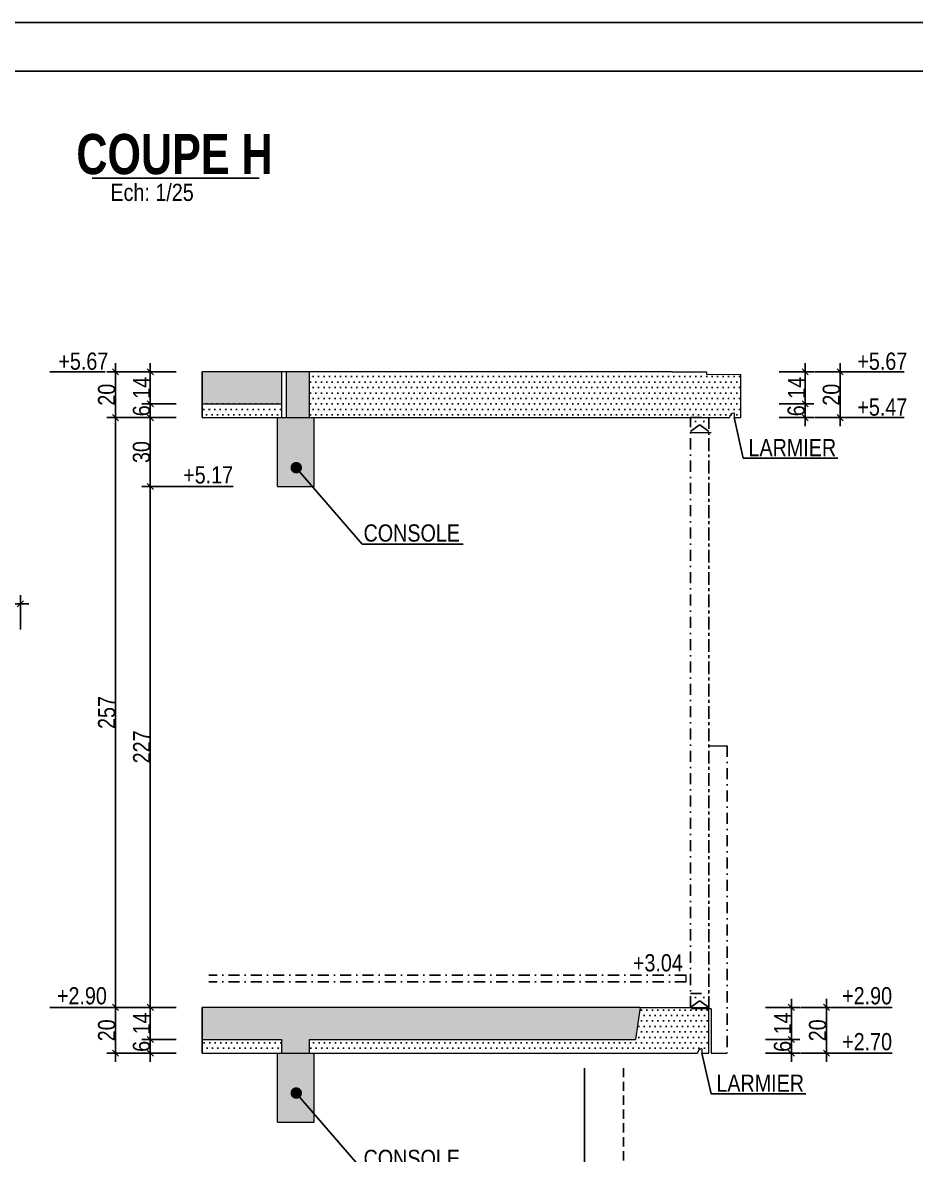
# Model space of a CAD drawing. Header units: centimetres. Extents: x -31 to 9059, y 2319 to 6519.
# Drawn here: x 1823 to 2601, y 5532 to 6519 of the extents above; entities that cross this region are included whole.
import ezdxf
from ezdxf.enums import TextEntityAlignment as Align

# ---------------------------------------------------------------- set-up
doc = ezdxf.new("R2010")
doc.units = ezdxf.units.CM
doc.header["$LTSCALE"] = 12.7
doc.header["$PDMODE"] = 1
doc.header["$PDSIZE"] = -2
doc.linetypes.add('CACHEX2', pattern=[19.05, 12.7, -6.35])
doc.linetypes.add('TIRETPTX2', pattern=[50.8, 25.4, -12.7, 0, -12.7])
for name, color, linetype in [('01_cote_gen', 4, 'Continuous'), ('01_linteaux', 2, 'Continuous'), ('01_murs_sup', 2, 'CACHEX2'), ('01_poch_BN', 9, 'Continuous'), ('01_poch_murs', 253, 'Continuous'), ('01_texte', 230, 'Continuous'), ('AA_COTES', 2, 'Continuous')]:
    doc.layers.add(name, color=color, linetype=linetype)
doc.layers.add('01_murs_coup', color=5, linetype='Continuous', lineweight=60)
doc.layers.add('01_tram_axes', color=2, linetype='TIRETPTX2', lineweight=9)
doc.styles.add('ARIAL NA', font='ARIALN.TTF')
doc.styles.add('impact', font='impact.ttf')
doc.styles.add('STYLE2', font='ARIALN.TTF')
doc.dimstyles.new('JB25', dxfattribs={"dimscale": 0.1, "dimtxt": 150, "dimasz": 15, "dimexe": 0.1, "dimexo": 0.1, "dimgap": 0.09, "dimtad": 1, "dimdec": 1, "dimlfac": 0.5, "dimdsep": 46, "dimtxsty": 'STYLE2', "dimblk1": 'BOND_G', "dimblk2": 'BOND_D', "dimsah": 1, "dimcen": 1.5, "dimdle": 0.01, "dimse1": 1, "dimse2": 1, "dimclrd": 4, "dimclre": 2, "dimclrt": 6, "dimazin": 2, "dimtfac": 2.333333, "dimtdec": 1, "dimtix": 1, "dimtmove": 2, "dimatfit": 3, "dimldrblk": 'BOND_G', "dimfxl": 1, "dimtolj": 1, "dimtzin": 0, "dimarcsym": 0})

# ---------------------------------------------------------------- blocks, each defined once
blk = doc.blocks.new('BOND_G')
at = {"layer": 'AA_COTES', "color": 0}
for p, q in [((0, -5), (0, 15)), ((5, 0), (-5, 0)), ((1.77, 1.77), (-1.77, -1.77))]:
    blk.add_line(p, q, dxfattribs=at)
blk = doc.blocks.new('BOND_D')
at = {"layer": 'AA_COTES', "color": 0}
for p, q in [((5, 0), (-5, 0)), ((-1.77, -1.77), (1.77, 1.77)), ((0, 5), (0, -15))]:
    blk.add_line(p, q, dxfattribs=at)
blk = doc.blocks.new('*D1584')
at = {"layer": '01_cote_gen', "color": 4, "lineweight": -2, "ltscale": 2, "transparency": 16777216}
blk.add_line((2535.72, 6213.09), (2535.72, 6176.09), dxfattribs=at)
at = {"layer": 'Defpoints', "color": 0, "ltscale": 2, "transparency": 16777216}
for p in [(2456.34, 6214.59), (2456.34, 6174.59), (2535.72, 6174.59)]:
    blk.add_point(p, dxfattribs=at)
at = {"layer": '01_cote_gen', "color": 4, "lineweight": -2, "ltscale": 2, "transparency": 16777216, "xscale": 1.5, "yscale": 1.5, "zscale": 1.5}
for name, p, rotation in [('BOND_G', (2535.72, 6214.59), 90), ('BOND_D', (2535.72, 6174.59), 270)]:
    blk.add_blockref(name, p, dxfattribs=dict(at, rotation=rotation))
at = {"layer": '01_cote_gen', "color": 6, "lineweight": 0, "ltscale": 2, "transparency": 16777216, "insert": (2528.05, 6194.59), "char_height": 15, "attachment_point": 5, "rotation": 90, "style": 'STYLE2'}
blk.add_mtext('\\A1;20', dxfattribs=at)
blk = doc.blocks.new('*D1585')
at = {"layer": '01_cote_gen', "color": 4, "lineweight": -2, "ltscale": 2, "transparency": 16777216}
blk.add_line((2505.11, 6213.09), (2505.11, 6188.09), dxfattribs=at)
at = {"layer": 'Defpoints', "color": 0, "ltscale": 2, "transparency": 16777216}
for p in [(2456.34, 6214.59), (2392.34, 6186.59), (2505.11, 6186.59)]:
    blk.add_point(p, dxfattribs=at)
at = {"layer": '01_cote_gen', "color": 4, "lineweight": -2, "ltscale": 2, "transparency": 16777216, "xscale": 1.5, "yscale": 1.5, "zscale": 1.5}
for name, p, rotation in [('BOND_G', (2505.11, 6214.59), 90), ('BOND_D', (2505.11, 6186.59), 270)]:
    blk.add_blockref(name, p, dxfattribs=dict(at, rotation=rotation))
at = {"layer": '01_cote_gen', "color": 6, "lineweight": 0, "ltscale": 2, "transparency": 16777216, "insert": (2497.57, 6200.59), "char_height": 15, "attachment_point": 5, "rotation": 90, "style": 'STYLE2'}
blk.add_mtext('\\A1;14', dxfattribs=at)
blk = doc.blocks.new('*D1586')
at = {"layer": '01_cote_gen', "color": 4, "lineweight": -2, "ltscale": 2, "transparency": 16777216}
blk.add_line((2505.11, 6185.09), (2505.11, 6176.09), dxfattribs=at)
at = {"layer": 'Defpoints', "color": 0, "ltscale": 2, "transparency": 16777216}
for p in [(2392.34, 6186.59), (2392.34, 6174.59), (2505.11, 6174.59)]:
    blk.add_point(p, dxfattribs=at)
at = {"layer": '01_cote_gen', "color": 4, "lineweight": -2, "ltscale": 2, "transparency": 16777216, "xscale": 1.5, "yscale": 1.5, "zscale": 1.5}
for name, p, rotation in [('BOND_G', (2505.11, 6186.59), 90), ('BOND_D', (2505.11, 6174.59), 270)]:
    blk.add_blockref(name, p, dxfattribs=dict(at, rotation=rotation))
at = {"layer": '01_cote_gen', "color": 6, "lineweight": 0, "ltscale": 2, "transparency": 16777216, "insert": (2497.44, 6180.59), "char_height": 15, "attachment_point": 5, "rotation": 90, "style": 'STYLE2'}
blk.add_mtext('\\A1;6', dxfattribs=at)
blk = doc.blocks.new('*D1587')
at = {"layer": '01_cote_gen', "color": 4, "lineweight": -2, "ltscale": 2, "transparency": 16777216}
blk.add_line((2523.72, 5659.08), (2523.72, 5622.08), dxfattribs=at)
at = {"layer": 'Defpoints', "color": 0, "ltscale": 2, "transparency": 16777216}
for p in [(2444.34, 5660.58), (2444.34, 5620.58), (2523.72, 5620.58)]:
    blk.add_point(p, dxfattribs=at)
at = {"layer": '01_cote_gen', "color": 4, "lineweight": -2, "ltscale": 2, "transparency": 16777216, "xscale": 1.5, "yscale": 1.5, "zscale": 1.5}
for name, p, rotation in [('BOND_G', (2523.72, 5660.58), 90), ('BOND_D', (2523.72, 5620.58), 270)]:
    blk.add_blockref(name, p, dxfattribs=dict(at, rotation=rotation))
at = {"layer": '01_cote_gen', "color": 6, "lineweight": 0, "ltscale": 2, "transparency": 16777216, "insert": (2516.05, 5640.58), "char_height": 15, "attachment_point": 5, "rotation": 90, "style": 'STYLE2'}
blk.add_mtext('\\A1;20', dxfattribs=at)
blk = doc.blocks.new('*D1588')
at = {"layer": '01_cote_gen', "color": 4, "lineweight": -2, "ltscale": 2, "transparency": 16777216}
blk.add_line((2493.11, 5659.08), (2493.11, 5634.08), dxfattribs=at)
at = {"layer": 'Defpoints', "color": 0, "ltscale": 2, "transparency": 16777216}
for p in [(2444.34, 5660.58), (2380.34, 5632.58), (2493.11, 5632.58)]:
    blk.add_point(p, dxfattribs=at)
at = {"layer": '01_cote_gen', "color": 4, "lineweight": -2, "ltscale": 2, "transparency": 16777216, "xscale": 1.5, "yscale": 1.5, "zscale": 1.5}
for name, p, rotation in [('BOND_G', (2493.11, 5660.58), 90), ('BOND_D', (2493.11, 5632.58), 270)]:
    blk.add_blockref(name, p, dxfattribs=dict(at, rotation=rotation))
at = {"layer": '01_cote_gen', "color": 6, "lineweight": 0, "ltscale": 2, "transparency": 16777216, "insert": (2485.57, 5646.58), "char_height": 15, "attachment_point": 5, "rotation": 90, "style": 'STYLE2'}
blk.add_mtext('\\A1;14', dxfattribs=at)
blk = doc.blocks.new('*D1589')
at = {"layer": '01_cote_gen', "color": 4, "lineweight": -2, "ltscale": 2, "transparency": 16777216}
blk.add_line((2493.11, 5631.08), (2493.11, 5622.08), dxfattribs=at)
at = {"layer": 'Defpoints', "color": 0, "ltscale": 2, "transparency": 16777216}
for p in [(2380.34, 5632.58), (2380.34, 5620.58), (2493.11, 5620.58)]:
    blk.add_point(p, dxfattribs=at)
at = {"layer": '01_cote_gen', "color": 4, "lineweight": -2, "ltscale": 2, "transparency": 16777216, "xscale": 1.5, "yscale": 1.5, "zscale": 1.5}
for name, p, rotation in [('BOND_G', (2493.11, 5632.58), 90), ('BOND_D', (2493.11, 5620.58), 270)]:
    blk.add_blockref(name, p, dxfattribs=dict(at, rotation=rotation))
at = {"layer": '01_cote_gen', "color": 6, "lineweight": 0, "ltscale": 2, "transparency": 16777216, "insert": (2485.44, 5626.58), "char_height": 15, "attachment_point": 5, "rotation": 90, "style": 'STYLE2'}
blk.add_mtext('\\A1;6', dxfattribs=at)
blk = doc.blocks.new('*D1590')
at = {"layer": '01_cote_gen', "color": 4, "lineweight": -2, "ltscale": 2, "transparency": 16777216}
blk.add_line((1934.53, 5622.08), (1934.53, 5631.08), dxfattribs=at)
at = {"layer": 'Defpoints', "color": 0, "ltscale": 2, "transparency": 16777216}
for p in [(1934.53, 5632.58), (1957.36, 5632.58), (1957.36, 5620.58)]:
    blk.add_point(p, dxfattribs=at)
at = {"layer": '01_cote_gen', "color": 4, "lineweight": -2, "ltscale": 2, "transparency": 16777216, "xscale": 1.5, "yscale": 1.5, "zscale": 1.5}
for name, p, rotation in [('BOND_D', (1934.53, 5632.58), 90), ('BOND_G', (1934.53, 5620.58), 270)]:
    blk.add_blockref(name, p, dxfattribs=dict(at, rotation=rotation))
at = {"layer": '01_cote_gen', "color": 6, "lineweight": 0, "ltscale": 2, "transparency": 16777216, "insert": (1926.86, 5626.58), "char_height": 15, "attachment_point": 5, "rotation": 90, "style": 'STYLE2'}
blk.add_mtext('\\A1;6', dxfattribs=at)
blk = doc.blocks.new('*D1591')
at = {"layer": '01_cote_gen', "color": 4, "lineweight": -2, "ltscale": 2, "transparency": 16777216}
blk.add_line((1934.53, 5634.08), (1934.53, 5659.08), dxfattribs=at)
at = {"layer": 'Defpoints', "color": 0, "ltscale": 2, "transparency": 16777216}
for p in [(1934.53, 5660.58), (1959.4, 5660.58), (1949.54, 5632.58)]:
    blk.add_point(p, dxfattribs=at)
at = {"layer": '01_cote_gen', "color": 4, "lineweight": -2, "ltscale": 2, "transparency": 16777216, "xscale": 1.5, "yscale": 1.5, "zscale": 1.5}
for name, p, rotation in [('BOND_D', (1934.53, 5660.58), 90), ('BOND_G', (1934.53, 5632.58), 270)]:
    blk.add_blockref(name, p, dxfattribs=dict(at, rotation=rotation))
at = {"layer": '01_cote_gen', "color": 6, "lineweight": 0, "ltscale": 2, "transparency": 16777216, "insert": (1926.99, 5646.58), "char_height": 15, "attachment_point": 5, "rotation": 90, "style": 'STYLE2'}
blk.add_mtext('\\A1;14', dxfattribs=at)
blk = doc.blocks.new('*D1581')
at = {"layer": '01_cote_gen', "color": 4, "lineweight": -2, "ltscale": 2, "transparency": 16777216}
blk.add_line((1904.23, 5622.08), (1904.23, 5659.08), dxfattribs=at)
at = {"layer": 'Defpoints', "color": 0, "ltscale": 2, "transparency": 16777216}
for p in [(1904.23, 5660.58), (1957.03, 5660.58), (1957.03, 5620.58)]:
    blk.add_point(p, dxfattribs=at)
at = {"layer": '01_cote_gen', "color": 4, "lineweight": -2, "ltscale": 2, "transparency": 16777216, "xscale": 1.5, "yscale": 1.5, "zscale": 1.5}
for name, p, rotation in [('BOND_D', (1904.23, 5660.58), 90), ('BOND_G', (1904.23, 5620.58), 270)]:
    blk.add_blockref(name, p, dxfattribs=dict(at, rotation=rotation))
at = {"layer": '01_cote_gen', "color": 6, "lineweight": 0, "ltscale": 2, "transparency": 16777216, "insert": (1896.56, 5640.58), "char_height": 15, "attachment_point": 5, "rotation": 90, "style": 'STYLE2'}
blk.add_mtext('\\A1;20', dxfattribs=at)
blk = doc.blocks.new('*D1582')
at = {"layer": '01_cote_gen', "color": 4, "lineweight": -2, "ltscale": 0.1, "transparency": 16777216}
blk.add_line((1904.23, 5662.08), (1904.23, 6173.09), dxfattribs=at)
at = {"layer": 'Defpoints', "color": 0, "ltscale": 0.1, "transparency": 16777216}
for p in [(1904.23, 6174.59), (1961.1, 6174.59), (1911.73, 5660.58)]:
    blk.add_point(p, dxfattribs=at)
at = {"layer": '01_cote_gen', "color": 4, "lineweight": -2, "ltscale": 0.1, "transparency": 16777216, "xscale": 1.5, "yscale": 1.5, "zscale": 1.5}
for name, p, rotation in [('BOND_D', (1904.23, 6174.59), 90), ('BOND_G', (1904.23, 5660.58), 270)]:
    blk.add_blockref(name, p, dxfattribs=dict(at, rotation=rotation))
at = {"layer": '01_cote_gen', "color": 6, "ltscale": 0.1, "transparency": 16777216, "insert": (1896.56, 5917.59), "char_height": 15, "attachment_point": 5, "rotation": 90, "style": 'STYLE2'}
blk.add_mtext('\\A1;257', dxfattribs=at)
blk = doc.blocks.new('*D1592')
at = {"layer": '01_cote_gen', "color": 4, "lineweight": -2, "ltscale": 0.1, "transparency": 16777216}
blk.add_line((1904.23, 6176.09), (1904.23, 6213.09), dxfattribs=at)
at = {"layer": 'Defpoints', "color": 0, "ltscale": 0.1, "transparency": 16777216}
for p in [(1904.23, 6214.59), (1979.86, 6214.59), (1979.86, 6174.59)]:
    blk.add_point(p, dxfattribs=at)
at = {"layer": '01_cote_gen', "color": 4, "lineweight": -2, "ltscale": 0.1, "transparency": 16777216, "xscale": 1.5, "yscale": 1.5, "zscale": 1.5}
for name, p, rotation in [('BOND_D', (1904.23, 6214.59), 90), ('BOND_G', (1904.23, 6174.59), 270)]:
    blk.add_blockref(name, p, dxfattribs=dict(at, rotation=rotation))
at = {"layer": '01_cote_gen', "color": 6, "ltscale": 0.1, "transparency": 16777216, "insert": (1896.56, 6194.59), "char_height": 15, "attachment_point": 5, "rotation": 90, "style": 'STYLE2'}
blk.add_mtext('\\A1;20', dxfattribs=at)
blk = doc.blocks.new('*D1593')
at = {"layer": '01_cote_gen', "color": 4, "lineweight": -2, "ltscale": 0.1, "transparency": 16777216}
blk.add_line((1934.53, 6176.09), (1934.53, 6185.09), dxfattribs=at)
at = {"layer": 'Defpoints', "color": 0, "ltscale": 0.1, "transparency": 16777216}
for p in [(1934.53, 6186.59), (1979.86, 6186.59), (1979.86, 6174.59)]:
    blk.add_point(p, dxfattribs=at)
at = {"layer": '01_cote_gen', "color": 4, "lineweight": -2, "ltscale": 0.1, "transparency": 16777216, "xscale": 1.5, "yscale": 1.5, "zscale": 1.5}
for name, p, rotation in [('BOND_D', (1934.53, 6186.59), 90), ('BOND_G', (1934.53, 6174.59), 270)]:
    blk.add_blockref(name, p, dxfattribs=dict(at, rotation=rotation))
at = {"layer": '01_cote_gen', "color": 6, "ltscale": 0.1, "transparency": 16777216, "insert": (1926.86, 6180.59), "char_height": 15, "attachment_point": 5, "rotation": 90, "style": 'STYLE2'}
blk.add_mtext('\\A1;6', dxfattribs=at)
blk = doc.blocks.new('*D1583')
at = {"layer": '01_cote_gen', "color": 4, "lineweight": -2, "ltscale": 0.1, "transparency": 16777216}
blk.add_line((1934.53, 6188.09), (1934.53, 6213.09), dxfattribs=at)
at = {"layer": 'Defpoints', "color": 0, "ltscale": 0.1, "transparency": 16777216}
for p in [(1934.53, 6214.59), (1979.86, 6214.59), (1979.86, 6186.59)]:
    blk.add_point(p, dxfattribs=at)
at = {"layer": '01_cote_gen', "color": 4, "lineweight": -2, "ltscale": 0.1, "transparency": 16777216, "xscale": 1.5, "yscale": 1.5, "zscale": 1.5}
for name, p, rotation in [('BOND_D', (1934.53, 6214.59), 90), ('BOND_G', (1934.53, 6186.59), 270)]:
    blk.add_blockref(name, p, dxfattribs=dict(at, rotation=rotation))
at = {"layer": '01_cote_gen', "color": 6, "ltscale": 0.1, "transparency": 16777216, "insert": (1926.99, 6200.59), "char_height": 15, "attachment_point": 5, "rotation": 90, "style": 'STYLE2'}
blk.add_mtext('\\A1;14', dxfattribs=at)
blk = doc.blocks.new('*D1594')
at = {"layer": '01_cote_gen', "color": 4, "lineweight": -2, "transparency": 16777216}
blk.add_line((1934.53, 6116.09), (1934.53, 6173.09), dxfattribs=at)
at = {"layer": 'Defpoints', "color": 0, "transparency": 16777216}
for p in [(1934.53, 6174.59), (2049.24, 6174.59), (2045.24, 6114.59)]:
    blk.add_point(p, dxfattribs=at)
at = {"layer": '01_cote_gen', "color": 4, "lineweight": -2, "transparency": 16777216, "xscale": 1.5, "yscale": 1.5, "zscale": 1.5}
for name, p, rotation in [('BOND_D', (1934.53, 6174.59), 90), ('BOND_G', (1934.53, 6114.59), 270)]:
    blk.add_blockref(name, p, dxfattribs=dict(at, rotation=rotation))
at = {"layer": '01_cote_gen', "color": 6, "transparency": 16777216, "insert": (1926.86, 6144.59), "char_height": 15, "attachment_point": 5, "rotation": 90, "style": 'STYLE2'}
blk.add_mtext('\\A1;30', dxfattribs=at)
blk = doc.blocks.new('*D1595')
at = {"layer": '01_cote_gen', "color": 4, "lineweight": -2, "transparency": 16777216}
blk.add_line((1934.53, 5662.08), (1934.53, 6113.09), dxfattribs=at)
at = {"layer": 'Defpoints', "color": 0, "transparency": 16777216}
for p in [(1934.53, 6114.59), (1942.03, 6114.59), (1942.03, 5660.58)]:
    blk.add_point(p, dxfattribs=at)
at = {"layer": '01_cote_gen', "color": 4, "lineweight": -2, "transparency": 16777216, "xscale": 1.5, "yscale": 1.5, "zscale": 1.5}
for name, p, rotation in [('BOND_D', (1934.53, 6114.59), 90), ('BOND_G', (1934.53, 5660.58), 270)]:
    blk.add_blockref(name, p, dxfattribs=dict(at, rotation=rotation))
at = {"layer": '01_cote_gen', "color": 6, "transparency": 16777216, "insert": (1926.99, 5887.59), "char_height": 15, "attachment_point": 5, "rotation": 90, "style": 'STYLE2'}
blk.add_mtext('\\A1;227', dxfattribs=at)
blk = doc.blocks.new('*D1598')
at = {"layer": '01_cote_gen', "color": 4, "lineweight": -2, "transparency": 16777216}
blk.add_line((1666.85, 5676.09), (1666.85, 6113.09), dxfattribs=at)
at = {"layer": 'Defpoints', "color": 0, "transparency": 16777216}
for p in [(1666.85, 6114.59), (1833.3, 6114.59), (1772.36, 5674.59)]:
    blk.add_point(p, dxfattribs=at)
at = {"layer": '01_cote_gen', "color": 4, "lineweight": -2, "transparency": 16777216, "xscale": 1.5, "yscale": 1.5, "zscale": 1.5}
for name, p, rotation in [('BOND_D', (1666.85, 6114.59), 90), ('BOND_G', (1666.85, 5674.59), 270)]:
    blk.add_blockref(name, p, dxfattribs=dict(at, rotation=rotation))
at = {"layer": '01_cote_gen', "color": 6, "transparency": 16777216, "insert": (1659.18, 5894.59), "char_height": 15, "attachment_point": 5, "rotation": 90, "style": 'STYLE2'}
blk.add_mtext('\\A1;220', dxfattribs=at)
blk = doc.blocks.new('*D1606')
at = {"layer": '01_cote_gen', "color": 4, "lineweight": -2, "transparency": 16777216}
blk.add_line((1790.8, 6012.36), (1819.8, 6012.36), dxfattribs=at)
at = {"layer": 'Defpoints', "color": 0, "transparency": 16777216}
for p in [(1821.3, 6012.36), (1789.3, 6000.95), (1821.3, 6000.95)]:
    blk.add_point(p, dxfattribs=at)
at = {"layer": '01_cote_gen', "color": 4, "lineweight": -2, "transparency": 16777216, "xscale": 1.5, "yscale": 1.5, "zscale": 1.5, "rotation": 180}
blk.add_blockref('BOND_G', (1789.3, 6012.36), dxfattribs=at)
at = {"layer": '01_cote_gen', "color": 4, "lineweight": -2, "transparency": 16777216, "xscale": 1.5, "yscale": 1.5, "zscale": 1.5}
blk.add_blockref('BOND_D', (1821.3, 6012.36), dxfattribs=at)
at = {"layer": '01_cote_gen', "color": 6, "transparency": 16777216, "insert": (1805.3, 6020.03), "char_height": 15, "attachment_point": 5, "style": 'STYLE2'}
blk.add_mtext('\\A1;16', dxfattribs=at)

msp = doc.modelspace()

# ---------------------------------------------------------------- hatches: boundary and pattern name
at = {"layer": '01_linteaux'}
h = msp.add_hatch(dxfattribs=at)
h.set_pattern_fill('DOTS', color=256, scale=3)
h.paths.add_polyline_path([(2049.24, 6186.59), (1979.86, 6186.59), (1979.86, 6174.59), (2049.24, 6174.59)])
edge = h.paths.add_edge_path()
edge.add_line((2437.24, 6212.31), (2407.24, 6212.59))
edge.add_line((2407.24, 6212.59), (2407.24, 6214.59))
edge.add_line((2407.24, 6214.59), (2377.24, 6214.59))
edge.add_line((2377.24, 6214.59), (2389.24, 6214.59))
edge.add_line((2389.24, 6214.59), (2373.24, 6214.59))
edge.add_line((2373.24, 6214.59), (2385.24, 6186.59))
edge.add_line((2385.24, 6186.59), (2373.24, 6214.59))
edge.add_line((2373.24, 6214.59), (2073.24, 6214.59))
edge.add_line((2073.24, 6214.59), (2073.24, 6174.59))
edge.add_line((2073.24, 6174.59), (2427.24, 6174.59))
edge.add_arc((2431.24, 6174.59), 4, 90, 180, ccw=False)
edge.add_line((2431.24, 6178.59), (2431.24, 6174.59))
edge.add_line((2431.24, 6174.59), (2437.24, 6174.59))
edge.add_line((2437.24, 6174.59), (2449.24, 6174.59))
edge.add_line((2449.24, 6174.59), (2449.24, 6212.31))
edge.add_line((2449.24, 6212.31), (2437.24, 6212.31))
at = {"layer": '01_poch_BN', "ltscale": 0.1}
h = msp.add_hatch(color=256, dxfattribs=at)
h.dxf.hatch_style = 1
h.paths.add_polyline_path([(2073.24, 6214.59), (2053.24, 6214.59), (2053.24, 6174.59), (2073.24, 6174.59), (2073.24, 6186.59)])
h.paths.add_polyline_path([(2049.24, 6214.59), (1979.86, 6214.59), (1979.86, 6186.59), (2049.24, 6186.59)])
at = {"layer": '01_poch_BN'}
h = msp.add_hatch(color=256, dxfattribs=at)
h.dxf.hatch_style = 1
h.paths.add_polyline_path([(2077.24, 6174.59), (2045.24, 6174.59), (2045.24, 6114.59), (2077.24, 6114.59)])
at = {"layer": '01_poch_BN', "ltscale": 0.1}
h = msp.add_hatch(color=256, dxfattribs=at)
h.dxf.hatch_style = 1
h.paths.add_polyline_path([(2077.24, 5620.58), (2045.24, 5620.58), (2045.24, 5560.58), (2077.24, 5560.58), (2077.24, 5567.88), (2063.35, 5584.01, -0.641643), (2059.22, 5585.9, -1), (2064.22, 5585.9, -0.218292), (2063.35, 5584.01), (2077.24, 5567.88)])
h.paths.add_polyline_path([(2073.24, 5632.58), (2357.24, 5632.58), (2361.24, 5660.58), (1979.86, 5660.58), (1979.86, 5632.58), (2049.24, 5632.58), (2049.24, 5620.58), (2073.24, 5620.58)])
at = {"layer": '01_poch_murs', "ltscale": 0.1}
h = msp.add_hatch(dxfattribs=at)
h.set_pattern_fill('DOTS', color=256, scale=3)
h.set_pattern_definition([(0, (-21707.122, 40976.9645), (2.38125, 4.7625), [0, -4.7625])])
h.paths.add_polyline_path([(2049.24, 5632.58), (1979.86, 5632.58), (1979.86, 5620.58), (2049.24, 5620.58)])
h.paths.add_polyline_path([(2421.24, 5660.58), (2361.24, 5660.58), (2357.24, 5632.58), (2073.24, 5632.58), (2073.24, 5620.58), (2411.24, 5620.58, -0.414214), (2415.24, 5624.58), (2415.24, 5620.58), (2421.24, 5620.58)])

# ---------------------------------------------------------------- linework, layer by layer
at = {"layer": '01_cote_gen'}
msp.add_line((9059.29, 6518.88), (-30.71, 6518.88), dxfattribs=at)
at = {"layer": '01_linteaux', "lineweight": 0}
for p, q in [((2049.24, 6186.59), (2049.24, 6214.59)), ((2053.24, 6174.59), (2053.24, 6214.59)), ((2073.24, 6186.59), (2073.24, 6214.59))]:
    msp.add_line(p, q, dxfattribs=at)
at = {"layer": '01_linteaux', "linetype": 'TIRETPTX2', "ltscale": 0.03}
for p, q in [((2405.24, 5660.58), (2405.24, 6174.59)), ((2405.24, 6174.59), (2421.24, 6174.59)), ((2405.24, 6162.59), (2421.24, 6174.59)), ((2421.24, 6162.59), (2405.24, 6174.59)), ((2421.24, 5660.58), (2421.24, 6174.59)), ((2421.24, 6174.59), (2421.24, 5660.58)), ((2437.24, 5888.58), (2437.24, 5620.58)), ((2401.36, 5688.78), (1985.65, 5688.78)), ((2401.36, 5682.78), (1985.65, 5682.78)), ((2405.24, 5672.58), (2421.24, 5672.58)), ((2405.24, 5660.58), (2421.24, 5672.58)), ((2421.24, 5660.58), (2405.24, 5672.58)), ((2405.24, 5672.58), (2421.24, 5672.58)), ((2405.24, 5660.58), (2421.24, 5672.58)), ((2421.24, 5660.58), (2405.24, 5672.58))]:
    msp.add_line(p, q, dxfattribs=at)
at = {"layer": '01_linteaux'}
msp.add_line((2312.97, 5492.96), (2312.97, 5607.73), dxfattribs=at)
at = {"layer": '01_murs_coup', "linetype": 'Continuous', "lineweight": 0}
for p, q in [((2389.24, 6214.59), (1979.86, 6214.59)), ((2389.24, 6214.59), (2419.24, 6214.59)), ((2419.24, 6214.59), (2419.24, 6212.59)), ((2419.24, 6214.59), (2419.24, 6212.59)), ((2419.24, 6212.59), (2449.24, 6212.31)), ((2419.24, 6212.59), (2449.24, 6212.31)), ((2449.24, 6174.59), (2449.24, 6212.31)), ((1979.86, 6186.59), (2049.24, 6186.59)), ((2049.24, 6174.59), (2049.24, 6186.59)), ((2073.24, 6174.59), (2073.24, 6186.59)), ((2443.24, 6178.59), (2443.24, 6174.59)), ((1979.86, 6174.59), (2439.24, 6174.59)), ((2045.24, 6114.59), (2045.24, 6174.59)), ((2077.24, 6114.59), (2077.24, 6174.59)), ((2443.24, 6174.59), (2449.24, 6174.59)), ((2045.24, 6114.59), (2077.24, 6114.59)), ((2361.24, 5660.58), (1979.86, 5660.58)), ((2361.24, 5660.58), (2357.24, 5632.58)), ((2361.24, 5660.58), (2421.24, 5660.58)), ((2421.24, 5620.58), (2421.24, 5660.58)), ((1979.86, 5632.58), (2049.24, 5632.58)), ((2049.24, 5620.58), (2049.24, 5632.58)), ((2073.24, 5632.58), (2357.24, 5632.58)), ((2073.24, 5620.58), (2073.24, 5632.58)), ((2415.24, 5624.58), (2415.24, 5620.58)), ((1979.86, 5620.58), (2411.24, 5620.58)), ((2045.24, 5560.58), (2045.24, 5620.58)), ((2077.24, 5560.58), (2077.24, 5620.58)), ((2415.24, 5620.58), (2421.24, 5620.58)), ((2045.24, 5560.58), (2077.24, 5560.58))]:
    msp.add_line(p, q, dxfattribs=at)
for centre in [(2443.24, 6174.59), (2415.24, 5620.58)]:
    msp.add_arc(centre, 4, 90, 180, dxfattribs=at)
at = {"layer": '01_murs_sup', "ltscale": 0.05}
msp.add_line((2346.97, 5490.96), (2346.97, 5607.73), dxfattribs=at)
at = {"layer": '01_poch_BN', "ltscale": 0.1}
for p, q in [((1979.86, 6214.59), (1979.86, 6186.59)), ((1979.86, 6186.59), (1979.86, 6174.59)), ((1979.86, 5660.58), (1979.86, 5632.58)), ((1979.86, 5632.58), (1979.86, 5620.58))]:
    msp.add_line(p, q, dxfattribs=at)
at = {"layer": '01_texte'}
for p, q in [((19.29, 6476.69), (9009.29, 6476.69)), ((1883.8, 6383.23), (2029.4, 6383.23)), ((1895.28, 6214.58), (1847.01, 6214.58)), ((2591.49, 6214.58), (2543.22, 6214.58)), ((2443.24, 6174.59), (2451.21, 6139.29)), ((2591.49, 6174.58), (2543.22, 6174.58)), ((2533.72, 6139.29), (2451.21, 6139.29)), ((2061.72, 6130.97), (2119.2, 6064.25)), ((2006.76, 6114.59), (1957.03, 6114.59)), ((2119.2, 6064.25), (2207.13, 6064.25)), ((1896.73, 5660.58), (1847.01, 5660.58)), ((2580.95, 5660.58), (2531.22, 5660.58)), ((2415.24, 5620.58), (2423.21, 5585.28)), ((2580.95, 5620.58), (2531.22, 5620.58)), ((2061.72, 5585.9), (2119.2, 5519.18)), ((2505.72, 5585.28), (2423.21, 5585.28))]:
    msp.add_line(p, q, dxfattribs=at)
at = {"layer": '01_texte', "const_width": 5}
for points in [[(2059.22, 6130.97, 1), (2064.22, 6130.97, 1)], [(2059.22, 5585.9, 1), (2064.22, 5585.9, 1)]]:
    msp.add_lwpolyline(points, format="xyb", close=True, dxfattribs=at)
at = {"layer": '01_tram_axes', "ltscale": 0.5}
for p, q in [((2423.24, 6161.29), (2406.25, 6161.29)), ((2421.24, 5888.58), (2437.24, 5888.58)), ((2401.36, 5682.78), (2401.36, 5688.78)), ((2401.36, 5682.78), (2401.36, 5688.78)), ((2423.24, 5659.28), (2406.25, 5659.28)), ((2423.24, 5659.28), (2423.24, 5620.58)), ((2423.24, 5620.58), (2437.24, 5620.58))]:
    msp.add_line(p, q, dxfattribs=at)

# ---------------------------------------------------------------- texts
at = {"layer": '01_texte', "style": 'impact'}
msp.add_text('COUPE H', height=35, dxfattribs=at).set_placement((1955.62, 6404.33), align=Align.MIDDLE)
at = {"layer": '01_texte'}
for s, style, p in [('Ech: 1/25', 'STYLE2', (1899.77, 6363.45)), ('+5.67', 'ARIAL NA', (1854.44, 6216.31)), ('+5.67', 'ARIAL NA', (2550.65, 6216.31)), ('+5.47', 'ARIAL NA', (2550.65, 6176.31)), ('LARMIER', 'ARIAL NA', (2455.8, 6140.99)), ('+5.17', 'ARIAL NA', (1963.21, 6117.21)), ('CONSOLE', 'STYLE2', (2120.37, 6066.54)), ('+3.04', 'ARIAL NA', (2355.07, 5691.93)), ('+2.90', 'ARIAL NA', (1853.19, 5663.2)), ('+2.90', 'ARIAL NA', (2537.4, 5663.2)), ('+2.70', 'ARIAL NA', (2537.4, 5623.2)), ('LARMIER', 'ARIAL NA', (2427.8, 5586.98)), ('CONSOLE', 'STYLE2', (2120.37, 5521.46))]:
    msp.add_text(s, height=15, dxfattribs=dict(at, style=style)).set_placement(p)

# ---------------------------------------------------------------- dimensions: what is measured, and where the dimension line sits
at = {"layer": '01_cote_gen', "ltscale": 0.1}
for base, p1, p2, picture, middle in [((1904.23, 6214.59), (1979.86, 6174.59), (1979.86, 6214.59), '*D1592', (1896.56, 6194.59)), ((1934.53, 6214.59), (1979.86, 6186.59), (1979.86, 6214.59), '*D1583', (1926.99, 6200.59)), ((1934.53, 6186.59), (1979.86, 6174.59), (1979.86, 6186.59), '*D1593', (1926.86, 6180.59)), ((1904.23, 6174.59), (1911.73, 5660.58), (1961.1, 6174.59), '*D1582', (1896.56, 5917.59))]:
    dim = msp.add_linear_dim(base=base, p1=p1, p2=p2, angle=90, dimstyle='JB25', dxfattribs=at)
    dim.commit()
    dim.dimension.update_dxf_attribs({"geometry": picture, "text_midpoint": middle})
at = {"layer": '01_cote_gen', "lineweight": 0, "ltscale": 2}
for base, p1, p2, picture, middle in [((2505.11, 6186.59), (2456.34, 6214.59), (2392.34, 6186.59), '*D1585', (2497.57, 6200.59)), ((2535.72, 6174.59), (2456.34, 6214.59), (2456.34, 6174.59), '*D1584', (2528.05, 6194.59)), ((2505.11, 6174.59), (2392.34, 6186.59), (2392.34, 6174.59), '*D1586', (2497.44, 6180.59)), ((1904.23, 5660.58), (1957.03, 5620.58), (1957.03, 5660.58), '*D1581', (1896.56, 5640.58)), ((1934.53, 5660.58), (1949.54, 5632.58), (1959.4, 5660.58), '*D1591', (1926.99, 5646.58)), ((2493.11, 5632.58), (2444.34, 5660.58), (2380.34, 5632.58), '*D1588', (2485.57, 5646.58)), ((2523.72, 5620.58), (2444.34, 5660.58), (2444.34, 5620.58), '*D1587', (2516.05, 5640.58)), ((1934.53, 5632.58), (1957.36, 5620.58), (1957.36, 5632.58), '*D1590', (1926.86, 5626.58)), ((2493.11, 5620.58), (2380.34, 5632.58), (2380.34, 5620.58), '*D1589', (2485.44, 5626.58))]:
    dim = msp.add_linear_dim(base=base, p1=p1, p2=p2, angle=90, dimstyle='JB25', dxfattribs=at)
    dim.commit()
    dim.dimension.update_dxf_attribs({"geometry": picture, "text_midpoint": middle})
at = {"layer": '01_cote_gen'}
for base, p1, p2, picture, middle in [((1934.53, 6174.59), (2045.24, 6114.59), (2049.24, 6174.59), '*D1594', (1926.86, 6144.59)), ((1666.85, 6114.59), (1772.36, 5674.59), (1833.3, 6114.59), '*D1598', (1659.18, 5894.59)), ((1934.53, 6114.59), (1942.03, 5660.58), (1942.03, 6114.59), '*D1595', (1926.99, 5887.59))]:
    dim = msp.add_linear_dim(base=base, p1=p1, p2=p2, angle=90, dimstyle='JB25', dxfattribs=at)
    dim.commit()
    dim.dimension.update_dxf_attribs({"geometry": picture, "text_midpoint": middle})
dim = msp.add_linear_dim(base=(1821.3, 6012.36), p1=(1789.3, 6000.95), p2=(1821.3, 6000.95), dimstyle='JB25', dxfattribs=at)
dim.commit()
dim.dimension.update_dxf_attribs({"geometry": '*D1606', "text_midpoint": (1805.3, 6020.03)})

doc.saveas('drawing.dxf')
